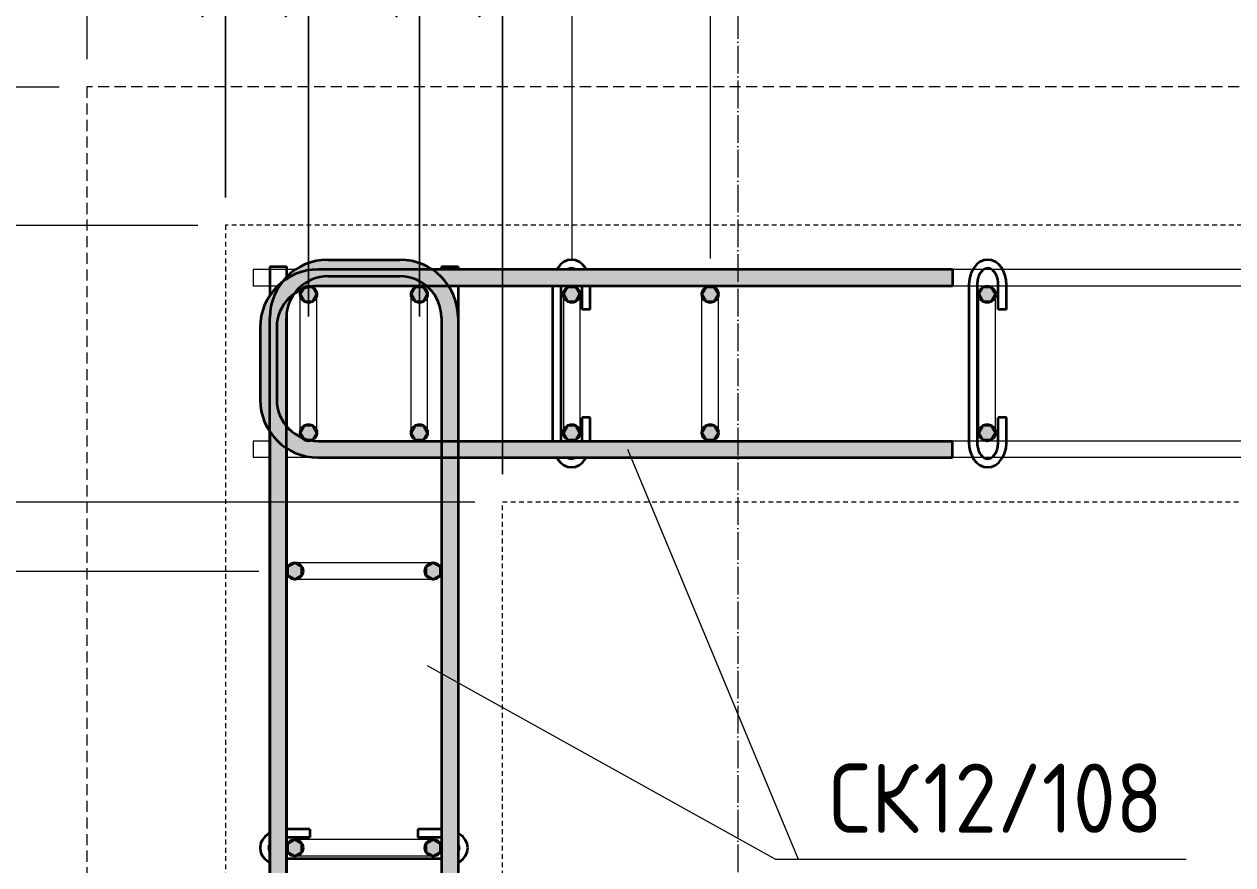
# Model space of a CAD drawing. Header units: millimetres. Extents: x 28954 to 49618, y -2651 to 78735.
# Drawn here: x 29615 to 30487, y 77563 to 78170 of the extents above; entities that cross this region are included whole.
import ezdxf

# ---------------------------------------------------------------- set-up
doc = ezdxf.new("R2010")
doc.units = ezdxf.units.MM
for name, pattern in [('01 Штриховая _4 мм_', [6, 3.5, -2.5]), ('01 Штриховая _8 мм_', [12, 8, -4]), ('02 Штрихпунктирная _20 мм_', [25, 20, -2.5, 0, -2.5])]:
    doc.linetypes.add(name, pattern=pattern)
for name, color, linetype, lineweight in [('AA_Dim', 7, 'Continuous', 9), ('AA_Dim-20', 7, 'Continuous', 9), ('AA_Vinoska', 7, 'Continuous', 9), ('KR_Armatura', 7, 'Continuous', 20), ('KR_Armatura_Tonkie', 7, 'Continuous', 20), ('Оси', 7, 'Continuous', 9)]:
    doc.layers.add(name, color=color, linetype=linetype, lineweight=lineweight)
doc.layers.add('AF_Stena_Опалубка', color=7, linetype='Continuous', lineweight=20, true_color=0x0063c6)
doc.layers.add('KR_Fundament', color=7, linetype='Continuous', lineweight=20, true_color=0x804000)
doc.styles.add('ISOCPEUR_1', font='isocpeur.TTF', dxfattribs={"width": 0.9, "height": 50})
doc.dimstyles.new('00_Точн_3_знака__прозр_', dxfattribs={"dimscale": 304.8, "dimtxt": 50.137748, "dimasz": 0.111549, "dimexe": 0.098425, "dimexo": 0.065617, "dimgap": 0.006562, "dimtad": 1, "dimdec": 3, "dimrnd": 0.001, "dimdsep": 46, "dimtxsty": 'ISOCPEUR_1', "dimblk1": 'OBLIQUE', "dimblk2": 'OBLIQUE', "dimsah": 1, "dimcen": 0.09, "dimdle": 0.098425, "dimazin": 0, "dimtfac": 1, "dimtdec": 4, "dimtix": 1, "dimtmove": 0, "dimatfit": 3, "dimfxl": 1, "dimtvp": 1, "dimtolj": 1, "dimtzin": 0, "dimlwd": 18, "dimlwe": 18, "dimarcsym": 2})

# ---------------------------------------------------------------- blocks, each defined once
blk = doc.blocks.new('DIMBLOCK1-План армирования стен')
at = {"layer": 'AA_Dim-20', "color": 30, "lineweight": 18, "true_color": 0xff8000, "transparency": 16777216}
for p, q in [((29660.06, 78332.62), (29660.06, 78362.62)), ((29760.06, 78332.62), (29760.06, 78362.62)), ((29960.06, 78332.62), (29960.06, 78362.62)), ((29630.06, 78332.62), (29760.06, 78332.62)), ((29660.06, 78332.62), (29660.06, 78145)), ((29760.06, 78332.62), (29760.06, 78045)), ((29960.06, 78332.62), (29960.06, 77845))]:
    blk.add_line(p, q, dxfattribs=at)
at = {"layer": 'AA_Dim-20', "color": 30, "lineweight": 30, "true_color": 0xff8000, "transparency": 16777216}
for p, q in [((29660.06, 78332.62), (29677.06, 78349.62)), ((29760.06, 78332.62), (29777.06, 78349.62)), ((29960.06, 78332.62), (29977.06, 78349.62)), ((29660.06, 78332.62), (29643.06, 78315.62)), ((29760.06, 78332.62), (29743.06, 78315.62)), ((29960.06, 78332.62), (29943.06, 78315.62))]:
    blk.add_line(p, q, dxfattribs=at)
at = {"layer": 'AA_Dim-20', "color": 0, "lineweight": 18, "transparency": 16777216, "insert": (29667.96, 78399.76), "char_height": 50, "width": 101.0323, "attachment_point": 1, "line_spacing_factor": 1.135194, "style": 'ISOCPEUR_1'}
blk.add_mtext('100', dxfattribs=at)
blk = doc.blocks.new('_None')
blk = doc.blocks.new('DIMBLOCK2-План армирования стен')
at = {"layer": 'AA_Dim-20', "color": 30, "lineweight": 18, "true_color": 0xff8000, "transparency": 16777216}
for p, q in [((29760.06, 78332.62), (29760.06, 78362.62)), ((29960.06, 78332.62), (29960.06, 78362.62)), ((30010.06, 78332.62), (30010.06, 78362.62)), ((29760.06, 78332.62), (29960.06, 78332.62)), ((29760.06, 78332.62), (29760.06, 78045)), ((29960.06, 78332.62), (29960.06, 77845)), ((30010.06, 78332.62), (30010.06, 78001))]:
    blk.add_line(p, q, dxfattribs=at)
at = {"layer": 'AA_Dim-20', "color": 30, "lineweight": 30, "true_color": 0xff8000, "transparency": 16777216}
for p, q in [((29760.06, 78332.62), (29777.06, 78349.62)), ((29960.06, 78332.62), (29977.06, 78349.62)), ((30010.06, 78332.62), (30027.06, 78349.62)), ((29760.06, 78332.62), (29743.06, 78315.62)), ((29960.06, 78332.62), (29943.06, 78315.62)), ((30010.06, 78332.62), (29993.06, 78315.62))]:
    blk.add_line(p, q, dxfattribs=at)
at = {"layer": 'AA_Dim-20', "color": 0, "lineweight": 18, "transparency": 16777216, "insert": (29813.23, 78399.76), "char_height": 50, "width": 112.3842, "attachment_point": 1, "line_spacing_factor": 1.135194, "style": 'ISOCPEUR_1'}
blk.add_mtext('200', dxfattribs=at)
blk = doc.blocks.new('DIMBLOCK3-План армирования стен')
at = {"layer": 'AA_Dim-20', "color": 30, "lineweight": 18, "true_color": 0xff8000, "transparency": 16777216}
for p, q in [((29960.06, 78332.62), (29960.06, 78362.62)), ((30010.06, 78332.62), (30010.06, 78362.62)), ((30110.06, 78332.62), (30110.06, 78362.62)), ((29960.06, 78332.62), (30010.06, 78332.62)), ((29960.06, 78332.62), (29960.06, 77845)), ((30010.06, 78332.62), (30010.06, 78001)), ((30110.06, 78332.62), (30110.06, 78001))]:
    blk.add_line(p, q, dxfattribs=at)
at = {"layer": 'AA_Dim-20', "color": 30, "lineweight": 30, "true_color": 0xff8000, "transparency": 16777216}
for p, q in [((29960.06, 78332.62), (29977.06, 78349.62)), ((30010.06, 78332.62), (30027.06, 78349.62)), ((30110.06, 78332.62), (30127.06, 78349.62)), ((29960.06, 78332.62), (29943.06, 78315.62)), ((30010.06, 78332.62), (29993.06, 78315.62)), ((30110.06, 78332.62), (30093.06, 78315.62))]:
    blk.add_line(p, q, dxfattribs=at)
at = {"layer": 'AA_Dim-20', "color": 0, "lineweight": 18, "transparency": 16777216, "insert": (29953.84, 78399.76), "char_height": 50, "width": 74.9228, "attachment_point": 1, "line_spacing_factor": 1.135194, "style": 'ISOCPEUR_1'}
blk.add_mtext('50', dxfattribs=at)
blk = doc.blocks.new('DIMBLOCK4-План армирования стен')
at = {"layer": 'AA_Dim-20', "color": 30, "lineweight": 18, "true_color": 0xff8000, "transparency": 16777216}
for p, q in [((30010.06, 78332.62), (30010.06, 78362.62)), ((30110.06, 78332.62), (30110.06, 78362.62)), ((30010.06, 78332.62), (30110.06, 78332.62)), ((30010.06, 78332.62), (30010.06, 78001)), ((30110.06, 78332.62), (30110.06, 78001))]:
    blk.add_line(p, q, dxfattribs=at)
at = {"layer": 'AA_Dim-20', "color": 30, "lineweight": 30, "true_color": 0xff8000, "transparency": 16777216}
for p, q in [((30010.06, 78332.62), (30027.06, 78349.62)), ((30110.06, 78332.62), (30127.06, 78349.62)), ((30010.06, 78332.62), (29993.06, 78315.62)), ((30110.06, 78332.62), (30093.06, 78315.62))]:
    blk.add_line(p, q, dxfattribs=at)
at = {"layer": 'AA_Dim-20', "color": 0, "lineweight": 18, "transparency": 16777216, "insert": (30017.96, 78399.76), "char_height": 50, "width": 101.0323, "attachment_point": 1, "line_spacing_factor": 1.135194, "style": 'ISOCPEUR_1'}
blk.add_mtext('100', dxfattribs=at)
blk = doc.blocks.new('DIMBLOCK5-План армирования стен')
at = {"layer": 'AA_Dim-20', "color": 30, "lineweight": 18, "true_color": 0xff8000, "transparency": 16777216}
for p, q in [((30110.06, 78332.62), (30110.06, 78362.62)), ((31510.06, 78332.62), (31510.06, 78362.62)), ((31630.06, 78332.62), (31630.06, 78362.62)), ((30110.06, 78332.62), (31510.06, 78332.62)), ((30110.06, 78332.62), (30110.06, 78001)), ((31510.06, 78332.62), (31510.06, 78001)), ((31630.06, 78332.62), (31630.06, 78001))]:
    blk.add_line(p, q, dxfattribs=at)
at = {"layer": 'AA_Dim-20', "color": 30, "lineweight": 30, "true_color": 0xff8000, "transparency": 16777216}
for p, q in [((30110.06, 78332.62), (30127.06, 78349.62)), ((31510.06, 78332.62), (31527.06, 78349.62)), ((31630.06, 78332.62), (31647.06, 78349.62)), ((30110.06, 78332.62), (30093.06, 78315.62)), ((31510.06, 78332.62), (31493.06, 78315.62)), ((31630.06, 78332.62), (31613.06, 78315.62))]:
    blk.add_line(p, q, dxfattribs=at)
at = {"layer": 'AA_Dim-20', "color": 0, "lineweight": 18, "transparency": 16777216, "insert": (30656.81, 78399.76), "char_height": 50, "width": 367.803, "attachment_point": 1, "line_spacing_factor": 1.135194, "style": 'ISOCPEUR_1'}
blk.add_mtext('7х200=1400', dxfattribs=at)
blk = doc.blocks.new('DIMBLOCK15-План армирования стен')
at = {"layer": 'AA_Dim-20', "color": 30, "lineweight": 18, "true_color": 0xff8000, "transparency": 16777216}
for p, q in [((29497.26, 78155), (29497.26, 78025)), ((29497.26, 78125), (29467.26, 78125)), ((29497.26, 78125), (29640.06, 78125)), ((29497.26, 78025), (29467.26, 78025)), ((29497.26, 78025), (29740.06, 78025)), ((29497.26, 77825), (29467.26, 77825)), ((29497.26, 77825), (29940.06, 77825))]:
    blk.add_line(p, q, dxfattribs=at)
at = {"layer": 'AA_Dim-20', "color": 30, "lineweight": 30, "true_color": 0xff8000, "transparency": 16777216}
for p, q in [((29497.26, 78125), (29480.26, 78142)), ((29497.26, 78125), (29514.26, 78108)), ((29497.26, 78025), (29480.26, 78042)), ((29497.26, 78025), (29514.26, 78008)), ((29497.26, 77825), (29480.26, 77842)), ((29497.26, 77825), (29514.26, 77808))]:
    blk.add_line(p, q, dxfattribs=at)
at = {"layer": 'AA_Dim-20', "color": 0, "lineweight": 18, "transparency": 16777216, "insert": (29430.13, 78032.9), "char_height": 50, "width": 101.0323, "attachment_point": 1, "rotation": 90, "line_spacing_factor": 1.135194, "style": 'ISOCPEUR_1'}
blk.add_mtext('100', dxfattribs=at)
blk = doc.blocks.new('DIMBLOCK16-План армирования стен')
at = {"layer": 'AA_Dim-20', "color": 30, "lineweight": 30, "true_color": 0xff8000, "transparency": 16777216}
for p, q in [((29497.26, 78025), (29480.26, 78042)), ((29497.26, 78025), (29514.26, 78008)), ((29497.26, 77825), (29480.26, 77842)), ((29497.26, 77825), (29514.26, 77808)), ((29497.26, 77775), (29480.26, 77792)), ((29497.26, 77775), (29514.26, 77758))]:
    blk.add_line(p, q, dxfattribs=at)
at = {"layer": 'AA_Dim-20', "color": 30, "lineweight": 18, "true_color": 0xff8000, "transparency": 16777216}
for p, q in [((29497.26, 78025), (29467.26, 78025)), ((29497.26, 78025), (29497.26, 77825)), ((29497.26, 78025), (29740.06, 78025)), ((29497.26, 77825), (29467.26, 77825)), ((29497.26, 77825), (29940.06, 77825)), ((29497.26, 77775), (29467.26, 77775)), ((29497.26, 77775), (29784.06, 77775))]:
    blk.add_line(p, q, dxfattribs=at)
at = {"layer": 'AA_Dim-20', "color": 0, "lineweight": 18, "transparency": 16777216, "insert": (29430.13, 77878.17), "char_height": 50, "width": 112.3842, "attachment_point": 1, "rotation": 90, "line_spacing_factor": 1.135194, "style": 'ISOCPEUR_1'}
blk.add_mtext('200', dxfattribs=at)
blk = doc.blocks.new('DIMBLOCK17-План армирования стен')
at = {"layer": 'AA_Dim-20', "color": 30, "lineweight": 30, "true_color": 0xff8000, "transparency": 16777216}
for p, q in [((29497.26, 77825), (29480.26, 77842)), ((29497.26, 77825), (29514.26, 77808)), ((29497.26, 77775), (29480.26, 77792)), ((29497.26, 77775), (29514.26, 77758))]:
    blk.add_line(p, q, dxfattribs=at)
at = {"layer": 'AA_Dim-20', "color": 30, "lineweight": 18, "true_color": 0xff8000, "transparency": 16777216}
for p, q in [((29497.26, 77825), (29467.26, 77825)), ((29497.26, 77825), (29497.26, 77775)), ((29497.26, 77825), (29940.06, 77825)), ((29497.26, 77775), (29467.26, 77775)), ((29497.26, 77775), (29784.06, 77775))]:
    blk.add_line(p, q, dxfattribs=at)
at = {"layer": 'AA_Dim-20', "color": 0, "lineweight": 18, "transparency": 16777216, "insert": (29430.13, 77768.78), "char_height": 50, "width": 74.9228, "attachment_point": 1, "rotation": 90, "line_spacing_factor": 1.135194, "style": 'ISOCPEUR_1'}
blk.add_mtext('50', dxfattribs=at)
blk = doc.blocks.new('DIMBLOCK18-План армирования стен')
at = {"layer": 'AA_Dim-20', "color": 30, "lineweight": 30, "true_color": 0xff8000, "transparency": 16777216}
for p, q in [((29497.26, 77775), (29480.26, 77792)), ((29497.26, 77775), (29514.26, 77758)), ((29497.26, 76775), (29480.26, 76792)), ((29497.26, 76775), (29514.26, 76758)), ((29497.26, 76585), (29480.26, 76602)), ((29497.26, 76585), (29514.26, 76568))]:
    blk.add_line(p, q, dxfattribs=at)
at = {"layer": 'AA_Dim-20', "color": 30, "lineweight": 18, "true_color": 0xff8000, "transparency": 16777216}
for p, q in [((29497.26, 77775), (29467.26, 77775)), ((29497.26, 77775), (29497.26, 76775)), ((29497.26, 77775), (29784.06, 77775)), ((29497.26, 76775), (29467.26, 76775)), ((29497.26, 76775), (29784.06, 76775)), ((29497.26, 76585), (29467.26, 76585)), ((29497.26, 76585), (29784.06, 76585))]:
    blk.add_line(p, q, dxfattribs=at)
at = {"layer": 'AA_Dim-20', "color": 0, "lineweight": 18, "transparency": 16777216, "insert": (29430.13, 77123.64), "char_height": 50, "width": 363.2622, "attachment_point": 1, "rotation": 90, "line_spacing_factor": 1.135194, "style": 'ISOCPEUR_1'}
blk.add_mtext('5х200=1000', dxfattribs=at)
blk = doc.blocks.new('DIMBLOCK37-План армирования стен')
at = {"layer": 'AA_Dim-20', "color": 30, "lineweight": 18, "true_color": 0xff8000, "transparency": 16777216}
for p, q in [((29760.06, 78045), (29760.06, 78222.62)), ((29820.06, 77959), (29820.06, 78222.62)), ((29730.06, 78192.62), (29820.06, 78192.62)), ((29760.06, 78192.62), (29760.06, 78045)), ((29820.06, 78192.62), (29820.06, 77959))]:
    blk.add_line(p, q, dxfattribs=at)
at = {"layer": 'AA_Dim-20', "color": 30, "lineweight": 30, "true_color": 0xff8000, "transparency": 16777216}
for p, q in [((29760.06, 78192.62), (29777.06, 78209.62)), ((29820.06, 78192.62), (29837.06, 78209.62)), ((29760.06, 78192.62), (29743.06, 78175.62)), ((29820.06, 78192.62), (29803.06, 78175.62))]:
    blk.add_line(p, q, dxfattribs=at)
at = {"layer": 'AA_Dim-20', "color": 0, "lineweight": 18, "transparency": 16777216, "insert": (29758.84, 78259.76), "char_height": 50, "width": 74.9228, "attachment_point": 1, "line_spacing_factor": 1.135194, "style": 'ISOCPEUR_1'}
blk.add_mtext('60', dxfattribs=at)
blk = doc.blocks.new('_Oblique')
at = {"color": 0, "linetype": 'ByBlock', "lineweight": -2}
blk.add_line((-0.5, -0.5), (0.5, 0.5), dxfattribs=at)
blk = doc.blocks.new('DIMBLOCK38-План армирования стен')
at = {"layer": 'AA_Dim-20', "color": 30, "lineweight": 18, "true_color": 0xff8000, "transparency": 16777216}
for p, q in [((29820.06, 77959), (29820.06, 78222.62)), ((29900.06, 77959), (29900.06, 78222.62)), ((29820.06, 78192.62), (29900.06, 78192.62)), ((29820.06, 78192.62), (29820.06, 77959)), ((29900.06, 78192.62), (29900.06, 77959))]:
    blk.add_line(p, q, dxfattribs=at)
at = {"layer": 'AA_Dim-20', "color": 30, "lineweight": 30, "true_color": 0xff8000, "transparency": 16777216}
for p, q in [((29820.06, 78192.62), (29837.06, 78209.62)), ((29900.06, 78192.62), (29917.06, 78209.62)), ((29820.06, 78192.62), (29803.06, 78175.62)), ((29900.06, 78192.62), (29883.06, 78175.62))]:
    blk.add_line(p, q, dxfattribs=at)
at = {"layer": 'AA_Dim-20', "color": 0, "lineweight": 18, "transparency": 16777216, "insert": (29828.84, 78259.76), "char_height": 50, "width": 74.9228, "attachment_point": 1, "line_spacing_factor": 1.135194, "style": 'ISOCPEUR_1'}
blk.add_mtext('80', dxfattribs=at)
blk = doc.blocks.new('DIMBLOCK39-План армирования стен')
at = {"layer": 'AA_Dim-20', "color": 30, "lineweight": 18, "true_color": 0xff8000, "transparency": 16777216}
for p, q in [((29900.06, 77959), (29900.06, 78222.62)), ((29960.06, 77845), (29960.06, 78222.62)), ((29900.06, 78192.62), (29990.06, 78192.62)), ((29900.06, 78192.62), (29900.06, 77959)), ((29960.06, 78192.62), (29960.06, 77845))]:
    blk.add_line(p, q, dxfattribs=at)
at = {"layer": 'AA_Dim-20', "color": 30, "lineweight": 30, "true_color": 0xff8000, "transparency": 16777216}
for p, q in [((29900.06, 78192.62), (29917.06, 78209.62)), ((29960.06, 78192.62), (29977.06, 78209.62)), ((29900.06, 78192.62), (29883.06, 78175.62)), ((29960.06, 78192.62), (29943.06, 78175.62))]:
    blk.add_line(p, q, dxfattribs=at)
at = {"layer": 'AA_Dim-20', "color": 0, "lineweight": 18, "transparency": 16777216, "insert": (29898.84, 78259.76), "char_height": 50, "width": 74.9228, "attachment_point": 1, "line_spacing_factor": 1.135194, "style": 'ISOCPEUR_1'}
blk.add_mtext('60', dxfattribs=at)
blk = doc.blocks.new('042_М_Арматуры - Диам длина поз _ Шаг-2260295-План армирования стен')
at = {"layer": 'AA_Vinoska'}
blk.add_line((-7, 0), (7, 0), dxfattribs=at)

msp = doc.modelspace()

# ---------------------------------------------------------------- hatches: boundary and pattern name
at = {"layer": 'KR_Armatura', "lineweight": 35}
h = msp.add_hatch(color=256, dxfattribs=at)
edge = h.paths.add_edge_path()
edge.add_arc((29820.0616, 77975), 6, 0, 360)
for points in [[(29817.0616, 77969.8038), (29823.0616, 77969.8038), (29826.0616, 77975), (29823.0616, 77980.1962), (29817.0616, 77980.1962), (29814.0616, 77975)], [(29897.0616, 77969.8038), (29903.0616, 77969.8038), (29906.0616, 77975), (29903.0616, 77980.1962), (29897.0616, 77980.1962), (29894.0616, 77975)], [(30013.0616, 77969.8038), (30016.0616, 77975), (30013.0616, 77980.1962), (30007.0616, 77980.1962), (30004.0616, 77975), (30007.0616, 77969.8038)], [(30107.0616, 77969.8038), (30113.0616, 77969.8038), (30116.0616, 77975), (30113.0616, 77980.1962), (30107.0616, 77980.1962), (30104.0616, 77975)], [(30307.0616, 77969.8038), (30313.0616, 77969.8038), (30316.0616, 77975), (30313.0616, 77980.1962), (30307.0616, 77980.1962), (30304.0616, 77975)], [(29817.0616, 77869.8038), (29823.0616, 77869.8038), (29826.0616, 77875), (29823.0616, 77880.1962), (29817.0616, 77880.1962), (29814.0616, 77875)], [(29897.0616, 77869.8038), (29903.0616, 77869.8038), (29906.0616, 77875), (29903.0616, 77880.1962), (29897.0616, 77880.1962), (29894.0616, 77875)], [(30007.0616, 77869.8038), (30013.0616, 77869.8038), (30016.0616, 77875), (30013.0616, 77880.1962), (30007.0616, 77880.1962), (30004.0616, 77875)], [(30107.0616, 77869.8038), (30113.0616, 77869.8038), (30116.0616, 77875), (30113.0616, 77880.1962), (30107.0616, 77880.1962), (30104.0616, 77875)], [(30307.0616, 77869.8038), (30313.0616, 77869.8038), (30316.0616, 77875), (30313.0616, 77880.1962), (30307.0616, 77880.1962), (30304.0616, 77875)], [(29810.0616, 77769), (29815.2578, 77772), (29815.2578, 77778), (29810.0616, 77781), (29804.8655, 77778), (29804.8655, 77772)], [(29910.0616, 77769), (29915.2578, 77772), (29915.2578, 77778), (29910.0616, 77781), (29904.8655, 77778), (29904.8655, 77772)], [(29810.0616, 77569), (29815.2578, 77572), (29815.2578, 77578), (29810.0616, 77581), (29804.8655, 77578), (29804.8655, 77572)], [(29910.0616, 77569), (29915.2578, 77572), (29915.2578, 77578), (29910.0616, 77581), (29904.8655, 77578), (29904.8655, 77572)]]:
    msp.add_hatch(color=256, dxfattribs=at).paths.add_polyline_path(points)
h = msp.add_hatch(color=256, dxfattribs=at)
edge = h.paths.add_edge_path()
edge.add_arc((29900.0616, 77975), 6, 0, 360)
h = msp.add_hatch(color=256, dxfattribs=at)
edge = h.paths.add_edge_path()
edge.add_arc((30010.0616, 77975), 6, 0, 360)
h = msp.add_hatch(color=256, dxfattribs=at)
edge = h.paths.add_edge_path()
edge.add_arc((30110.0616, 77975), 6, 0, 360)
h = msp.add_hatch(color=256, dxfattribs=at)
edge = h.paths.add_edge_path()
edge.add_arc((30310.0616, 77975), 6, 0, 360)
h = msp.add_hatch(color=256, dxfattribs=at)
edge = h.paths.add_edge_path()
edge.add_arc((29820.0616, 77875), 6, 0, 360)
h = msp.add_hatch(color=256, dxfattribs=at)
edge = h.paths.add_edge_path()
edge.add_arc((29900.0616, 77875), 6, 0, 360)
h = msp.add_hatch(color=256, dxfattribs=at)
edge = h.paths.add_edge_path()
edge.add_arc((30010.0616, 77875), 6, 0, 360)
h = msp.add_hatch(color=256, dxfattribs=at)
edge = h.paths.add_edge_path()
edge.add_arc((30110.0616, 77875), 6, 0, 360)
h = msp.add_hatch(color=256, dxfattribs=at)
edge = h.paths.add_edge_path()
edge.add_arc((30310.0616, 77875), 6, 0, 360)
h = msp.add_hatch(color=256, dxfattribs=at)
edge = h.paths.add_edge_path()
edge.add_arc((29810.0616, 77775), 6, 0, 360)
h = msp.add_hatch(color=256, dxfattribs=at)
edge = h.paths.add_edge_path()
edge.add_arc((29910.0616, 77775), 6, 0, 360)
h = msp.add_hatch(color=256, dxfattribs=at)
edge = h.paths.add_edge_path()
edge.add_arc((29810.0616, 77575), 6, 0, 360)
h = msp.add_hatch(color=256, dxfattribs=at)
edge = h.paths.add_edge_path()
edge.add_arc((29910.0616, 77575), 6, 0, 360)
at = {"layer": 'KR_Armatura_Tonkie'}
for points in [[(29804.0616, 77958), (29805.0838, 77965.7646), (29808.0808, 77973), (29812.8484, 77979.2132), (29819.0616, 77983.9808), (29826.297, 77986.9778), (29834.0616, 77988), (29834.0616, 78000), (29823.1912, 77998.5689), (29813.0616, 77994.3731), (29804.3631, 77987.6985), (29797.6885, 77979), (29793.4927, 77968.8704), (29792.0616, 77958), (29794.7274, 77958)], [(29834.0616, 77988), (29886.0616, 77988), (29886.0616, 78000), (29834.0616, 78000)], [(29928.0616, 77958), (29926.6305, 77968.8704), (29922.4347, 77979), (29915.7601, 77987.6985), (29907.0616, 77994.3731), (29896.932, 77998.5689), (29886.0616, 78000), (29886.0616, 77988), (29893.8262, 77986.9778), (29901.0616, 77983.9808), (29907.2748, 77979.2132), (29912.0424, 77973), (29915.0394, 77965.7646), (29916.0616, 77958), (29918.946, 77958)], [(29785.0616, 77951), (29797.0616, 77951), (29798.0838, 77958.7646), (29801.0808, 77966), (29805.8484, 77972.2132), (29812.0616, 77976.9808), (29819.297, 77979.9778), (29827.0616, 77981), (29827.0616, 77993), (29816.1912, 77991.5689), (29806.0616, 77987.3731), (29797.3631, 77980.6985), (29790.6885, 77972), (29786.4927, 77961.8704)], [(30250.1955, 77981), (30285.0616, 77981), (30285.0616, 77993), (29827.0616, 77993), (29827.0616, 77981), (30167.3831, 77981)], [(29792.0616, 77500), (29804.0616, 77500), (29804.0616, 77958), (29792.0616, 77958), (29792.0616, 77566.196)], [(29918.946, 77500), (29928.0616, 77500), (29928.0616, 77958), (29916.0616, 77958), (29916.0616, 77500)], [(29797.0616, 77899), (29797.0616, 77951), (29785.0616, 77951), (29785.0616, 77899)], [(29827.0616, 77857), (29827.0616, 77869), (29819.297, 77870.0222), (29812.0616, 77873.0192), (29805.8484, 77877.7868), (29801.0808, 77884), (29798.0838, 77891.2354), (29797.0616, 77899), (29785.0616, 77899), (29786.4927, 77888.1296), (29790.6885, 77878), (29797.3631, 77869.3015), (29806.0616, 77862.6269), (29816.1912, 77858.4311)], [(30084.5707, 77857), (30285.0616, 77857), (30285.0616, 77869), (29827.0616, 77869), (29827.0616, 77857), (30001.7584, 77857)]]:
    msp.add_hatch(color=256, dxfattribs=at).paths.add_polyline_path(points)

# ---------------------------------------------------------------- linework, layer by layer
at = {"layer": 'AA_Vinoska'}
for p, q in [((30050.3272, 77863), (30173.7124, 77566.8691)), ((29905.6294, 77706.667), (30157.2656, 77566.8691)), ((30157.2656, 77566.8691), (30173.7124, 77566.8691))]:
    msp.add_line(p, q, dxfattribs=at)
at = {"layer": 'AF_Stena_Опалубка', "linetype": '01 Штриховая _4 мм_'}
for p, q in [((29960.0616, 78025), (29760.0616, 78025)), ((29760.0616, 78025), (29760.0616, 76335)), ((31880.0616, 78025), (29960.0616, 78025)), ((29960.0616, 76535), (29960.0616, 77825)), ((29960.0616, 77825), (31680.0616, 77825))]:
    msp.add_line(p, q, dxfattribs=at)
at = {"layer": 'KR_Armatura', "lineweight": 35}
for p, q in [((29817.0616, 77980.1962), (29814.0616, 77975)), ((29823.0616, 77980.1962), (29817.0616, 77980.1962)), ((29826.0616, 77975), (29823.0616, 77980.1962)), ((29897.0616, 77980.1962), (29894.0616, 77975)), ((29903.0616, 77980.1962), (29897.0616, 77980.1962)), ((29906.0616, 77975), (29903.0616, 77980.1962)), ((30007.0616, 77980.1962), (30004.0616, 77975)), ((30013.0616, 77980.1962), (30007.0616, 77980.1962)), ((30016.0616, 77975), (30013.0616, 77980.1962)), ((30107.0616, 77980.1962), (30104.0616, 77975)), ((30113.0616, 77980.1962), (30107.0616, 77980.1962)), ((30116.0616, 77975), (30113.0616, 77980.1962)), ((30307.0616, 77980.1962), (30304.0616, 77975)), ((30313.0616, 77980.1962), (30307.0616, 77980.1962)), ((30316.0616, 77975), (30313.0616, 77980.1962)), ((29814.0616, 77975), (29817.0616, 77969.8038)), ((29817.0616, 77969.8038), (29823.0616, 77969.8038)), ((29823.0616, 77969.8038), (29826.0616, 77975)), ((29894.0616, 77975), (29897.0616, 77969.8038)), ((29897.0616, 77969.8038), (29903.0616, 77969.8038)), ((29903.0616, 77969.8038), (29906.0616, 77975)), ((30004.0616, 77975), (30007.0616, 77969.8038)), ((30007.0616, 77969.8038), (30013.0616, 77969.8038)), ((30013.0616, 77969.8038), (30016.0616, 77975)), ((30104.0616, 77975), (30107.0616, 77969.8038)), ((30107.0616, 77969.8038), (30113.0616, 77969.8038)), ((30113.0616, 77969.8038), (30116.0616, 77975)), ((30304.0616, 77975), (30307.0616, 77969.8038)), ((30307.0616, 77969.8038), (30313.0616, 77969.8038)), ((30313.0616, 77969.8038), (30316.0616, 77975)), ((29817.0616, 77880.1962), (29814.0616, 77875)), ((29814.0616, 77875), (29817.0616, 77869.8038)), ((29823.0616, 77880.1962), (29817.0616, 77880.1962)), ((29826.0616, 77875), (29823.0616, 77880.1962)), ((29823.0616, 77869.8038), (29826.0616, 77875)), ((29897.0616, 77880.1962), (29894.0616, 77875)), ((29894.0616, 77875), (29897.0616, 77869.8038)), ((29903.0616, 77880.1962), (29897.0616, 77880.1962)), ((29906.0616, 77875), (29903.0616, 77880.1962)), ((29903.0616, 77869.8038), (29906.0616, 77875)), ((30007.0616, 77880.1962), (30004.0616, 77875)), ((30004.0616, 77875), (30007.0616, 77869.8038)), ((30013.0616, 77880.1962), (30007.0616, 77880.1962)), ((30016.0616, 77875), (30013.0616, 77880.1962)), ((30013.0616, 77869.8038), (30016.0616, 77875)), ((30107.0616, 77880.1962), (30104.0616, 77875)), ((30104.0616, 77875), (30107.0616, 77869.8038)), ((30113.0616, 77880.1962), (30107.0616, 77880.1962)), ((30116.0616, 77875), (30113.0616, 77880.1962)), ((30113.0616, 77869.8038), (30116.0616, 77875)), ((30307.0616, 77880.1962), (30304.0616, 77875)), ((30304.0616, 77875), (30307.0616, 77869.8038)), ((30313.0616, 77880.1962), (30307.0616, 77880.1962)), ((30316.0616, 77875), (30313.0616, 77880.1962)), ((30313.0616, 77869.8038), (30316.0616, 77875)), ((29817.0616, 77869.8038), (29823.0616, 77869.8038)), ((29897.0616, 77869.8038), (29903.0616, 77869.8038)), ((30007.0616, 77869.8038), (30013.0616, 77869.8038)), ((30107.0616, 77869.8038), (30113.0616, 77869.8038)), ((30307.0616, 77869.8038), (30313.0616, 77869.8038)), ((29810.0616, 77781), (29804.8655, 77778)), ((29804.8655, 77778), (29804.8655, 77772)), ((29815.2578, 77778), (29810.0616, 77781)), ((29815.2578, 77772), (29815.2578, 77778)), ((29910.0616, 77781), (29904.8655, 77778)), ((29904.8655, 77778), (29904.8655, 77772)), ((29915.2578, 77778), (29910.0616, 77781)), ((29915.2578, 77772), (29915.2578, 77778)), ((29804.8655, 77772), (29810.0616, 77769)), ((29810.0616, 77769), (29815.2578, 77772)), ((29904.8655, 77772), (29910.0616, 77769)), ((29910.0616, 77769), (29915.2578, 77772)), ((29810.0616, 77581), (29804.8655, 77578)), ((29804.8655, 77578), (29804.8655, 77572)), ((29815.2578, 77578), (29810.0616, 77581)), ((29815.2578, 77572), (29815.2578, 77578)), ((29910.0616, 77581), (29904.8655, 77578)), ((29904.8655, 77578), (29904.8655, 77572)), ((29915.2578, 77578), (29910.0616, 77581)), ((29915.2578, 77572), (29915.2578, 77578)), ((29804.8655, 77572), (29810.0616, 77569)), ((29810.0616, 77569), (29815.2578, 77572)), ((29904.8655, 77572), (29910.0616, 77569)), ((29910.0616, 77569), (29915.2578, 77572))]:
    msp.add_line(p, q, dxfattribs=at)
for centre in [(29820.0616, 77975), (29900.0616, 77975), (30010.0616, 77975), (30110.0616, 77975), (30310.0616, 77975), (29820.0616, 77875), (29900.0616, 77875), (30010.0616, 77875), (30110.0616, 77875), (30310.0616, 77875), (29810.0616, 77775), (29910.0616, 77775), (29810.0616, 77575), (29910.0616, 77575)]:
    msp.add_circle(centre, 6, dxfattribs=at)
at = {"layer": 'KR_Armatura_Tonkie', "lineweight": 35}
for p, q in [((29834.0616, 78000), (29886.0616, 78000)), ((30001.9616, 77996.6525), (29999.121, 77993.0217)), ((30004.3395, 77998.4468), (30001.9616, 77996.6525)), ((30007.0332, 77999.5997), (30004.3395, 77998.4468)), ((30009.9148, 78000), (30007.0332, 77999.5997)), ((30012.7964, 77999.5997), (30009.9148, 78000)), ((30015.4901, 77998.4468), (30012.7964, 77999.5997)), ((30017.868, 77996.6525), (30015.4901, 77998.4468)), ((30019.8643, 77994.3387), (30017.868, 77996.6525)), ((30302.4833, 77996.6525), (30299.6427, 77993.0217)), ((30304.8612, 77998.4468), (30302.4833, 77996.6525)), ((30307.5549, 77999.5997), (30304.8612, 77998.4468)), ((30310.4365, 78000), (30307.5549, 77999.5997)), ((30313.3181, 77999.5997), (30310.4365, 78000)), ((30316.0118, 77998.4468), (30313.3181, 77999.5997)), ((30318.3896, 77996.6525), (30316.0118, 77998.4468)), ((30320.386, 77994.3387), (30318.3896, 77996.6525)), ((29792.0616, 77995), (29792.0616, 77973.7894)), ((29792.0616, 77995), (29804.0616, 77995)), ((29804.0616, 77995), (29804.0616, 77987.3055)), ((30285.0616, 77993), (29827.0616, 77993)), ((29834.0616, 77988), (29886.0616, 77988)), ((29916.0616, 77995), (29916.0616, 77993)), ((29916.0616, 77995), (29928.0616, 77995)), ((29928.0616, 77995), (29928.0616, 77993)), ((30007.3722, 77993.2696), (30007.0167, 77993)), ((30009.9148, 77994), (30007.3722, 77993.2696)), ((30011.1861, 77993.6348), (30009.9148, 77994)), ((30012.4574, 77993.2696), (30011.1861, 77993.6348)), ((30012.8129, 77993), (30012.4574, 77993.2696)), ((30020.6419, 77993), (30019.8643, 77994.3387)), ((30285.0616, 77993), (30285.0616, 77981)), ((30298.276, 77990.1316), (30297.1937, 77986.1679)), ((30299.6427, 77993.0217), (30298.276, 77990.1316)), ((30303.8885, 77988.0103), (30303.1018, 77985.1215)), ((30304.8322, 77990.0101), (30303.8885, 77988.0103)), ((30306.6042, 77992.2916), (30304.8322, 77990.0101)), ((30307.8939, 77993.2696), (30306.6042, 77992.2916)), ((30310.4365, 77994), (30307.8939, 77993.2696)), ((30311.7078, 77993.6348), (30310.4365, 77994)), ((30312.9791, 77993.2696), (30311.7078, 77993.6348)), ((30314.2687, 77992.2916), (30312.9791, 77993.2696)), ((30315.487, 77990.8746), (30314.2687, 77992.2916)), ((30316.0408, 77990.0101), (30315.487, 77990.8746)), ((30316.9844, 77988.0103), (30316.0408, 77990.0101)), ((30317.6531, 77985.7251), (30316.9844, 77988.0103)), ((30321.968, 77991.6151), (30320.386, 77994.3387)), ((30323.1148, 77988.5835), (30321.968, 77991.6151)), ((30323.81, 77985.3442), (30323.1148, 77988.5835)), ((30285.0616, 77981), (29827.0616, 77981)), ((29928.0616, 77981), (29928.0616, 77869)), ((29996.3082, 77981), (29996.3082, 77869)), ((30002.3082, 77981), (30002.3082, 77869)), ((30017.5214, 77964), (30017.5214, 77981)), ((30023.5214, 77964), (30023.5214, 77981)), ((30296.8308, 77982.2101), (30296.8299, 77982)), ((30296.8299, 77982), (30296.8299, 77868)), ((30297.1937, 77986.1679), (30296.8308, 77982.2101)), ((30302.8408, 77982.6319), (30302.8299, 77982)), ((30302.8299, 77982), (30302.8299, 77868)), ((30303.1018, 77985.1215), (30302.8408, 77982.6319)), ((30317.9447, 77983.888), (30317.6531, 77985.7251)), ((30318.0431, 77982), (30317.9447, 77983.888)), ((30318.0431, 77964), (30318.0431, 77982)), ((30324.0431, 77982), (30323.81, 77985.3442)), ((30324.0431, 77964), (30324.0431, 77982)), ((30023.5214, 77964), (30017.5214, 77964)), ((30324.0431, 77964), (30318.0431, 77964)), ((29792.0616, 77500), (29792.0616, 77958)), ((29804.0616, 77958), (29804.0616, 77880.1154)), ((29804.0616, 77500), (29804.0616, 77958)), ((29916.0616, 77958), (29916.0616, 77869)), ((29916.0616, 77958), (29916.0616, 77500)), ((29928.0616, 77958), (29928.0616, 77500)), ((29785.0616, 77951), (29785.0616, 77899)), ((29797.0616, 77951), (29797.0616, 77899)), ((30023.5214, 77886), (30017.5214, 77886)), ((30017.5214, 77869), (30017.5214, 77886)), ((30023.5214, 77869), (30023.5214, 77886)), ((30324.0431, 77886), (30318.0431, 77886)), ((30318.0431, 77868), (30318.0431, 77886)), ((30324.0431, 77868), (30324.0431, 77886)), ((29792.0616, 77876.2106), (29792.0616, 76483.7894)), ((29827.0616, 77869), (30285.0616, 77869)), ((30285.0616, 77857), (30285.0616, 77869)), ((30296.8299, 77868), (30297.0629, 77864.6558)), ((30302.8299, 77868), (30302.9283, 77866.112)), ((30302.9283, 77866.112), (30303.2199, 77864.2749)), ((30317.7712, 77864.8785), (30318.0321, 77867.3681)), ((30318.0321, 77867.3681), (30318.0431, 77868)), ((30323.6792, 77863.8321), (30324.0422, 77867.7899)), ((30324.0422, 77867.7899), (30324.0431, 77868)), ((29804.0616, 77864.1616), (29804.0616, 76495.8384)), ((29827.0616, 77857), (30285.0616, 77857)), ((29916.0616, 77857), (29916.0616, 76503)), ((29928.0616, 77857), (29928.0616, 76503)), ((29999.1877, 77857), (29999.9653, 77855.6613)), ((30007.0167, 77857), (30007.3722, 77856.7304)), ((30007.3722, 77856.7304), (30008.6435, 77856.3652)), ((30008.6435, 77856.3652), (30009.9148, 77856)), ((30009.9148, 77856), (30012.4574, 77856.7304)), ((30012.4574, 77856.7304), (30012.8129, 77857)), ((30017.868, 77853.3475), (30020.7086, 77856.9783)), ((30297.0629, 77864.6558), (30297.7582, 77861.4165)), ((30297.7582, 77861.4165), (30298.9049, 77858.3849)), ((30298.9049, 77858.3849), (30300.487, 77855.6613)), ((30303.2199, 77864.2749), (30303.8885, 77861.9897)), ((30303.8885, 77861.9897), (30304.8322, 77859.9899)), ((30304.8322, 77859.9899), (30305.386, 77859.1254)), ((30305.386, 77859.1254), (30306.6042, 77857.7084)), ((30306.6042, 77857.7084), (30307.8939, 77856.7304)), ((30307.8939, 77856.7304), (30309.1652, 77856.3652)), ((30309.1652, 77856.3652), (30310.4365, 77856)), ((30310.4365, 77856), (30312.9791, 77856.7304)), ((30312.9791, 77856.7304), (30314.2687, 77857.7084)), ((30314.2687, 77857.7084), (30316.0408, 77859.9899)), ((30316.0408, 77859.9899), (30316.9844, 77861.9897)), ((30316.9844, 77861.9897), (30317.7712, 77864.8785)), ((30318.3896, 77853.3475), (30321.2302, 77856.9783)), ((30321.2302, 77856.9783), (30322.5969, 77859.8684)), ((30322.5969, 77859.8684), (30323.6792, 77863.8321)), ((29999.9653, 77855.6613), (30001.9616, 77853.3475)), ((30001.9616, 77853.3475), (30004.3395, 77851.5532)), ((30004.3395, 77851.5532), (30007.0332, 77850.4003)), ((30007.0332, 77850.4003), (30009.9148, 77850)), ((30009.9148, 77850), (30012.7964, 77850.4003)), ((30012.7964, 77850.4003), (30015.4901, 77851.5532)), ((30015.4901, 77851.5532), (30017.868, 77853.3475)), ((30300.487, 77855.6613), (30302.4833, 77853.3475)), ((30302.4833, 77853.3475), (30304.8612, 77851.5532)), ((30304.8612, 77851.5532), (30307.5549, 77850.4003)), ((30307.5549, 77850.4003), (30310.4365, 77850)), ((30310.4365, 77850), (30313.3181, 77850.4003)), ((30313.3181, 77850.4003), (30316.0118, 77851.5532)), ((30316.0118, 77851.5532), (30318.3896, 77853.3475)), ((29821.0616, 77588.5259), (29804.0616, 77588.5259)), ((29821.0616, 77588.5259), (29821.0616, 77582.5259)), ((29916.0616, 77588.5259), (29899.0616, 77588.5259)), ((29899.0616, 77588.5259), (29899.0616, 77582.5259)), ((29785.4619, 77577.8009), (29785.0616, 77574.9193)), ((29786.6148, 77580.4946), (29785.4619, 77577.8009)), ((29788.4091, 77582.8725), (29786.6148, 77580.4946)), ((29790.723, 77584.8688), (29788.4091, 77582.8725)), ((29792.0616, 77585.6464), (29790.723, 77584.8688)), ((29791.792, 77577.4619), (29791.4268, 77576.1906)), ((29792.0616, 77577.8174), (29791.792, 77577.4619)), ((29821.0616, 77582.5259), (29804.0616, 77582.5259)), ((29916.0616, 77582.5259), (29899.0616, 77582.5259)), ((29928.3312, 77577.4619), (29928.0616, 77577.8174)), ((29931.7141, 77582.8725), (29928.0833, 77585.7131)), ((29929.0616, 77574.9193), (29928.3312, 77577.4619)), ((29933.5084, 77580.4946), (29931.7141, 77582.8725)), ((29934.6613, 77577.8009), (29933.5084, 77580.4946)), ((29935.0616, 77574.9193), (29934.6613, 77577.8009)), ((29785.0616, 77574.9193), (29785.4619, 77572.0377)), ((29785.4619, 77572.0377), (29786.6148, 77569.344)), ((29786.6148, 77569.344), (29788.4091, 77566.9661)), ((29791.4268, 77576.1906), (29791.0616, 77574.9193)), ((29791.0616, 77574.9193), (29791.792, 77572.3767)), ((29791.792, 77572.3767), (29792.0616, 77572.0212)), ((29928.0616, 77572.0212), (29928.3312, 77572.3767)), ((29928.3312, 77572.3767), (29928.6964, 77573.648)), ((29928.6964, 77573.648), (29929.0616, 77574.9193)), ((29931.7141, 77566.9661), (29933.5084, 77569.344)), ((29933.5084, 77569.344), (29934.6613, 77572.0377)), ((29934.6613, 77572.0377), (29935.0616, 77574.9193)), ((29788.4091, 77566.9661), (29792.04, 77564.1255)), ((29804.0616, 77567.3127), (29916.0616, 77567.3127)), ((29928.0616, 77564.1922), (29929.4003, 77564.9698)), ((29929.4003, 77564.9698), (29931.7141, 77566.9661))]:
    msp.add_line(p, q, dxfattribs=at)
at = {"layer": 'KR_Armatura_Tonkie'}
for p, q in [((29811.2722, 77993), (29780.0616, 77993)), ((29780.0616, 77993), (29780.0616, 77981)), ((31731.2722, 77993), (29908.851, 77993)), ((29797.7561, 77981), (29780.0616, 77981)), ((29904.9462, 77981), (29827.0616, 77981)), ((31719.2232, 77981), (29920.9, 77981)), ((29814.0616, 77939), (29814.0616, 77975)), ((29826.0616, 77939), (29826.0616, 77975)), ((29894.0616, 77939), (29894.0616, 77975)), ((29906.0616, 77939), (29906.0616, 77975)), ((30004.0616, 77975), (30004.0616, 77939)), ((30016.0616, 77975), (30016.0616, 77939)), ((30104.0616, 77939), (30104.0616, 77975)), ((30116.0616, 77939), (30116.0616, 77975)), ((30304.0616, 77939), (30304.0616, 77975)), ((30316.0616, 77939), (30316.0616, 77975)), ((29814.0616, 77911), (29814.0616, 77939)), ((29826.0616, 77911), (29826.0616, 77939)), ((29894.0616, 77911), (29894.0616, 77939)), ((29906.0616, 77911), (29906.0616, 77939)), ((30004.0616, 77939), (30004.0616, 77911)), ((30016.0616, 77939), (30016.0616, 77911)), ((30104.0616, 77911), (30104.0616, 77939)), ((30116.0616, 77911), (30116.0616, 77939)), ((30304.0616, 77911), (30304.0616, 77939)), ((30316.0616, 77911), (30316.0616, 77939)), ((29814.0616, 77875), (29814.0616, 77911)), ((29826.0616, 77875), (29826.0616, 77911)), ((29894.0616, 77875), (29894.0616, 77911)), ((29906.0616, 77875), (29906.0616, 77911)), ((30004.0616, 77911), (30004.0616, 77875)), ((30016.0616, 77911), (30016.0616, 77875)), ((30104.0616, 77875), (30104.0616, 77911)), ((30116.0616, 77875), (30116.0616, 77911)), ((30304.0616, 77875), (30304.0616, 77911)), ((30316.0616, 77875), (30316.0616, 77911)), ((29792.0616, 77869), (29780.0616, 77869)), ((29780.0616, 77869), (29780.0616, 77857)), ((29916.0616, 77869), (29827.0616, 77869)), ((31712.0616, 77869), (29928.0616, 77869)), ((29792.0616, 77857), (29780.0616, 77857)), ((29916.0616, 77857), (29804.0616, 77857)), ((31712.0616, 77857), (29928.0616, 77857)), ((29846.0616, 77781), (29810.0616, 77781)), ((29874.0616, 77781), (29846.0616, 77781)), ((29910.0616, 77781), (29874.0616, 77781)), ((29846.0616, 77769), (29810.0616, 77769)), ((29874.0616, 77769), (29846.0616, 77769)), ((29910.0616, 77769), (29874.0616, 77769)), ((29846.0616, 77581), (29810.0616, 77581)), ((29874.0616, 77581), (29846.0616, 77581)), ((29910.0616, 77581), (29874.0616, 77581)), ((29846.0616, 77569), (29810.0616, 77569)), ((29874.0616, 77569), (29846.0616, 77569)), ((29910.0616, 77569), (29874.0616, 77569))]:
    msp.add_line(p, q, dxfattribs=at)
at = {"layer": 'KR_Armatura_Tonkie', "lineweight": 35}
for centre, radius, start, end in [((29834.0616, 77958), 42, 90, 180), ((29886.0616, 77958), 42, 0, 90), ((29827.0616, 77951), 42, 90, 180), ((29834.0616, 77958), 30, 90, 180), ((29886.0616, 77958), 30, 360, 90), ((29827.0616, 77951), 30, 90, 180), ((29827.0616, 77899), 42, 180, 270), ((29827.0616, 77899), 30, 180, 270)]:
    msp.add_arc(centre, radius, start, end, dxfattribs=at)
at = {"layer": 'KR_Armatura_Tonkie'}
for centre, start, end in [((29820.0616, 77975), 0, 65.2645714), ((29900.0616, 77975), 0, 180), ((30010.0616, 77975), 0, 180), ((30110.0616, 77975), 0, 180), ((30310.0616, 77975), 0, 180), ((29820.0616, 77975), 150, 180), ((29820.0616, 77875), 180, 210), ((29820.0616, 77875), 294.7354286, 0), ((29900.0616, 77875), 180, 0), ((30010.0616, 77875), 180, 0), ((30110.0616, 77875), 180, 0), ((30310.0616, 77875), 180, 0), ((29810.0616, 77775), 90, 270), ((29910.0616, 77775), 270, 90), ((29810.0616, 77575), 90, 270), ((29910.0616, 77575), 270, 90)]:
    msp.add_arc(centre, 6, start, end, dxfattribs=at)
at = {"layer": 'KR_Fundament', "linetype": '01 Штриховая _8 мм_'}
for p, q in [((34380.0616, 78125), (29660.0616, 78125)), ((29660.0616, 78125), (29660.0616, 76335))]:
    msp.add_line(p, q, dxfattribs=at)
at = {"layer": 'Оси', "linetype": '02 Штрихпунктирная _20 мм_'}
msp.add_line((30130.0616, 78631.51), (30130.0616, 75961.9215), dxfattribs=at)

# ---------------------------------------------------------------- block references
at = {"layer": 'AA_Vinoska', "xscale": 19.99999999999999, "yscale": 19.99999999999999, "zscale": 19.99999999999999}
msp.add_blockref('042_М_Арматуры - Диам длина поз _ Шаг-2260295-План армирования стен', (30313.7124, 77566.8691), dxfattribs=at)

# ---------------------------------------------------------------- texts
at = {"layer": 'AA_Vinoska', "char_height": 50, "attachment_point": 1, "style": 'ISOCPEUR_1'}
for s, insert, width in [('СК', (30196.0052, 77635.8741), 82.253137), ('12/108', (30263.8708, 77635.8741), 210.683475)]:
    msp.add_mtext(s, dxfattribs=dict(at, insert=insert, width=width))

# ---------------------------------------------------------------- dimensions: what is measured, and where the dimension line sits
at = {"layer": 'AA_Dim', "color": 30, "lineweight": 18, "true_color": 0xff8000}
for base, p1, p2, text, override, picture, middle in [((29760.0616, 78332.625), (29660.0616, 78125), (29760.0616, 78025), '100', {"dimpost": '<>', "dimblk1": 'None', "dimblk2": 'None', "dimsah": 1, "dimfxl": 141.421356}, 'DIMBLOCK1-План армирования стен', (29710.0616, 78359.625)), ((29960.0616, 78332.625), (29760.0616, 78025), (29960.0616, 77825), '200', {"dimpost": '<>', "dimblk1": 'None', "dimblk2": 'None', "dimsah": 1, "dimfxl": 282.842712}, 'DIMBLOCK2-План армирования стен', (29860.0616, 78359.625)), ((30010.0616, 78332.625), (29960.0616, 77825), (30010.0616, 77981), '50', {"dimpost": '<>', "dimblk1": 'None', "dimblk2": 'None', "dimsah": 1, "dimfxl": 163.816971}, 'DIMBLOCK3-План армирования стен', (29985.0616, 78359.625)), ((30110.0616, 78332.625), (30010.0616, 77981), (30110.0616, 77981), '100', {"dimpost": '<>', "dimblk1": 'None', "dimblk2": 'None', "dimsah": 1, "dimfxl": 100}, 'DIMBLOCK4-План армирования стен', (30060.0616, 78359.625)), ((31510.0616, 78332.625), (30110.0616, 77981), (31510.0616, 77981), '7х200=1400', {"dimpost": '<>', "dimblk1": 'None', "dimblk2": 'None', "dimsah": 1, "dimfxl": 1400}, 'DIMBLOCK5-План армирования стен', (30810.0616, 78359.625))]:
    dim = msp.add_linear_dim(base=base, p1=p1, p2=p2, text=text, dimstyle='00_Точн_3_знака__прозр_', override=override, dxfattribs=at)
    dim.commit()
    dim.dimension.update_dxf_attribs({"geometry": picture, "text_midpoint": middle})
for base, p1, p2, override, picture, middle in [((29820.0616, 78192.625), (29760.0616, 78025), (29820.0616, 77939), {"dimpost": '<>', "dimfxl": 104.861814}, 'DIMBLOCK37-План армирования стен', (29790.0616, 78219.625)), ((29900.0616, 78192.625), (29820.0616, 77939), (29900.0616, 77939), {"dimpost": '<>', "dimfxl": 80}, 'DIMBLOCK38-План армирования стен', (29860.0616, 78219.625)), ((29960.0616, 78192.625), (29900.0616, 77939), (29960.0616, 77825), {"dimpost": '<>', "dimfxl": 128.825463}, 'DIMBLOCK39-План армирования стен', (29930.0616, 78219.625))]:
    dim = msp.add_linear_dim(base=base, p1=p1, p2=p2, dimstyle='00_Точн_3_знака__прозр_', override=override, dxfattribs=at)
    dim.commit()
    dim.dimension.update_dxf_attribs({"geometry": picture, "text_midpoint": middle})
for base, p1, p2, text, override, picture, middle in [((29497.2617, 78025), (29660.0616, 78125), (29760.0616, 78025), '100', {"dimpost": '<>', "dimblk1": 'None', "dimblk2": 'None', "dimsah": 1, "dimfxl": 141.421356}, 'DIMBLOCK15-План армирования стен', (29470.2617, 78075)), ((29497.2617, 77825), (29760.0616, 78025), (29960.0616, 77825), '200', {"dimpost": '<>', "dimblk1": 'None', "dimblk2": 'None', "dimsah": 1, "dimfxl": 282.842712}, 'DIMBLOCK16-План армирования стен', (29470.2617, 77925)), ((29497.2617, 77775), (29960.0616, 77825), (29804.0616, 77775), '50', {"dimpost": '<>', "dimblk1": 'None', "dimblk2": 'None', "dimsah": 1, "dimfxl": 163.816971}, 'DIMBLOCK17-План армирования стен', (29470.2617, 77800)), ((29497.2617, 76775), (29804.0616, 77775), (29804.0616, 76775), '5х200=1000', {"dimpost": '<>', "dimblk1": 'None', "dimblk2": 'None', "dimsah": 1, "dimfxl": 1000}, 'DIMBLOCK18-План армирования стен', (29470.2617, 77275))]:
    dim = msp.add_linear_dim(base=base, p1=p1, p2=p2, angle=90, text=text, dimstyle='00_Точн_3_знака__прозр_', override=override, dxfattribs=at)
    dim.commit()
    dim.dimension.update_dxf_attribs({"geometry": picture, "text_midpoint": middle})

doc.saveas('drawing.dxf')
